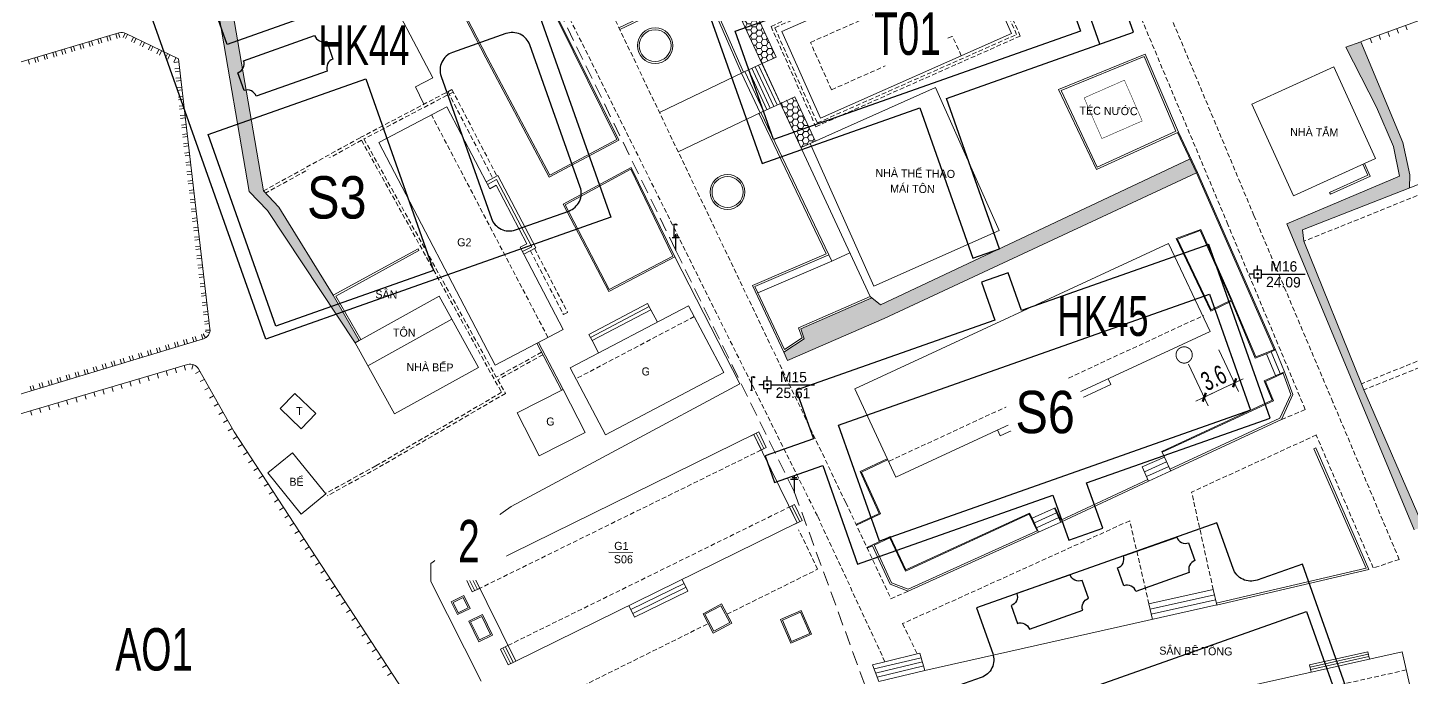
# Model space of a CAD drawing. Header units: inches. Extents: x 496359 to 501064, y 2374078 to 2377203.
# Drawn here: x 500217.5 to 500364.5, y 2376241.5 to 2376310.5 of the extents above; entities that cross this region are included whole.
import ezdxf
from ezdxf.enums import TextEntityAlignment as Align

# ---------------------------------------------------------------- set-up
doc = ezdxf.new("R2010")
doc.units = ezdxf.units.IN
doc.header["$MEASUREMENT"] = 0
doc.linetypes.add('DASHED', pattern=[0.75, 0.5, -0.25])
for name, color, linetype in [('cd', 7, 'Continuous'), ('chu', 6, 'Continuous'), ('coc', 1, 'Continuous'), ('MANH', 147, 'Continuous'), ('MOC - DC2', 1, 'Continuous'), ('NOI', 2, 'Continuous'), ('tl', 8, 'Continuous')]:
    doc.layers.add(name, color=color, linetype=linetype)
for name, color, linetype, lineweight in [('EG Text2', 7, 'Continuous', 18), ('ISO', 252, 'Continuous', 20), ('LC Dim', 8, 'Continuous', 18), ('LC Net dam 1', 30, 'Continuous', 30), ('LC Net manh', 239, 'Continuous', 5)]:
    doc.layers.add(name, color=color, linetype=linetype, lineweight=lineweight)
doc.styles.add('dien giai', font='', dxfattribs={"width": 0.8})
doc.styles.add('EG Hai', font='')
doc.styles.add('style1', font='')
doc.styles.get('dien giai').set_extended_font_data('.VnArial NarrowH')
doc.styles.get('EG Hai').set_extended_font_data('.VnArial NarrowH')
doc.styles.get('style1').set_extended_font_data('.VnAvantH')
doc.dimstyles.new('DIM300', dxfattribs={"dimscale": 0.5, "dimtxt": 2, "dimasz": 0.007, "dimexe": 1, "dimexo": 0, "dimgap": 0.4, "dimtad": 1, "dimtoh": 1, "dimdec": 1, "dimzin": 1, "dimdsep": 46, "dimtxsty": 'dien giai', "dimblk": 'rowdim', "dimcen": 2.5, "dimclrd": 256, "dimclre": 256, "dimclrt": 2, "dimazin": 0, "dimtfac": 1, "dimtdec": 1, "dimtix": 1, "dimtmove": 2, "dimatfit": 0, "dimldrblk": 'dot leader', "dimfxl": 2, "dimtolj": 1, "dimtzin": 0, "dimlwd": -1, "dimlwe": -1, "dimarcsym": 1})
pattern_1 = [(359.267215784, (-528735.85168, -2369706.46263), (0.566607394046, 0.317539068605), [0.375, -0.75]), (119.267215784, (-528735.85168, -2369706.46263), (-0.55830059713, 0.331926862913), [0.375, -0.75]), (59.267215784, (-528735.85168, -2369706.46263), (0.008306796916, 0.64946593152), [-0.75, 0.375])]

# ---------------------------------------------------------------- blocks, each defined once
blk = doc.blocks.new('1')
at = {"layer": 'tl', "color": 250, "lineweight": 0}
blk.add_line((0, -0.5), (0, 0), dxfattribs=at)
blk = doc.blocks.new('2')
at = {"layer": 'coc'}
blk.add_blockref('1', (0, 0.5), dxfattribs=at)
blk = doc.blocks.new('chieusang')
at = {"layer": 'cd', "extrusion": (-0.000518657, 0.000768986, 1)}
for p, q in [((-0.2, 0, 0), (0.2, 0, 0)), ((-0.03, 2.38, 0), (0.1, 2.57, 0)), ((-0.03, 2.38, 0), (-0.03, 0.03, 0)), ((0.1, 2.57, 0), (0.34, 2.61, 0)), ((0.34, 2.44, 0), (0.34, 2.61, 0)), ((0.34, 2.61, 0), (0.56, 2.54, 0)), ((0.54, 2.37, 0), (0.34, 2.44, 0)), ((0.58, 2.47, 0), (0.54, 2.37, 0)), ((0.56, 2.54, 0), (0.58, 2.47, 0))]:
    blk.add_line(p, q, dxfattribs=at)
blk = doc.blocks.new('cdien')
at = {"layer": 'cd', "extrusion": (-0.000518657, 0.000768986, 1)}
for p, q in [((-0.46, 3.14, 0), (0.49, 3.14, 0)), ((0, 0), (0, 3.5, 0)), ((-0.8, 2.78, 0), (0.76, 2.78, 0))]:
    blk.add_line(p, q, dxfattribs=at)
blk = doc.blocks.new('MOC')
at = {"layer": 'MOC - DC2'}
for points in [[(-0.4, 0), (-0.9, 0)], [(0, 0.4), (0, 0.9)], [(0.4, 0), (5.03, 0)], [(0, -0.4), (0, -0.9)]]:
    blk.add_lwpolyline(points, dxfattribs=at)
blk.add_lwpolyline([(-0.4, -0.4), (0.4, -0.4), (0.4, 0.4), (-0.4, 0.4)], close=True, dxfattribs=at)
blk.add_circle((0, 0), 0.0868, dxfattribs=at)
blk = doc.blocks.new('Nền HT mới')
at = {"layer": 'MANH', "lineweight": 0}
h = blk.add_hatch(dxfattribs=at)
h.set_pattern_fill('HONEY', color=8, scale=3, angle=-0.7328, style=0)
h.set_pattern_definition(pattern_1)
h.paths.add_polyline_path([(373.11, -3.72), (363.8, 10.34), (361.87, 12.36), (358.57, 31.52), (334.17, 74.78), (334.67, 76.42), (360.12, 31.31), (363.37, 12.4), (365.03, 10.67), (370.8, 1.32), (373.56, -3.47)])
h = blk.add_hatch(dxfattribs=at)
h.set_pattern_fill('HONEY', color=8, scale=3, angle=-0.7328, style=0)
h.set_pattern_definition(pattern_1)
h.paths.add_polyline_path([(413.25, 36.54), (411.7, 35.9), (416.33, 25.93), (417.85, 26.63)])
h = blk.add_hatch(dxfattribs=at)
h.set_pattern_fill('HONEY', color=8, scale=3, angle=-0.7328, style=0)
h.set_pattern_definition([(359.267215784, (-736010.08436, -2368366.01803), (0.566607394046, 0.317539068605), [0.375, -0.75]), (119.267215784, (-736010.08436, -2368366.01803), (-0.55830059713, 0.331926862913), [0.375, -0.75]), (59.267215784, (-736010.08436, -2368366.01803), (0.008306796916, 0.64946593152), [-0.75, 0.375])])
h.paths.add_polyline_path([(485.08, 12.73), (485.12, 14.12), (484.38, 17.55), (479.93, 28.24), (478.34, 27.67), (481.58, 21.32), (483.39, 17.13), (484.02, 13.97), (472.08, 8.92), (485.59, -23.58), (486.6, -23.31), (480.25, -8.73), (479.99, -8.08), (473.89, 7.06), (473.75, 8.27)])
h = blk.add_hatch(dxfattribs=at)
h.set_pattern_fill('HONEY', color=8, scale=3, angle=-0.7328, style=0)
h.set_pattern_definition(pattern_1)
h.paths.add_polyline_path([(419.81, 22.41), (418.29, 21.71), (420.48, 17.01), (421.45, 17.46), (421.99, 17.71)])
h = blk.add_hatch(dxfattribs=at)
h.set_pattern_fill('HONEY', color=8, scale=3, angle=-0.7328, style=0)
h.set_pattern_definition([(359.2672, (419.0435, -5.62166), (0.5666074, 0.317539), [0.375, -0.75]), (119.2672, (419.0435, -5.62166), (-0.5583006, 0.3319269), [0.375, -0.75]), (59.2672, (419.0435, -5.62166), (0.0083068, 0.649466), [-0.75, 0.375])])
h.paths.add_polyline_path([(462.49, 14.31), (461.79, 15.8), (428.9, 0.29), (427.99, 1.06), (420.46, -2.25), (420.82, -3.29), (418.65, -4.72), (419.04, -5.62), (429.29, -1.15)])
at = {"layer": 'chu', "color": 6, "lineweight": 0, "elevation": -28.38}
blk.add_lwpolyline([(400.07, -25.96), (402.62, -25.99)], dxfattribs=at)
at = {"layer": 'MANH', "color": 3, "linetype": 'DASHED', "lineweight": 0, "elevation": -28.38}
for points in [[(348.8, 138.91), (348.61, 137.08), (358.06, 117.53), (371.93, 89.39), (385.9, 61.28), (389.73, 53.7), (390.75, 51.5), (425.22, -20.7), (430.02, -30.91)], [(429.39, -37.62), (422.21, -22.12), (381.55, 59.58), (367.92, 87.41), (358.72, 106.06)], [(484, -26.74), (476.96, -10.02), (468.58, 9.78), (450.15, 53.87), (451.77, 55.2), (453.92, 56.65)], [(474.03, -10.82), (474.02, -10.8), (465.81, 8.83), (447.44, 52.6)], [(471.49, -11.88), (474.03, -10.82)], [(475.23, -13.51), (461.96, -19.58)], [(484, -26.74), (481.25, -27.65), (475.19, -13.53)], [(464.25, -29.95), (461.96, -19.58), (461.96, -19.58)], [(457.43, -31.47), (455.38, -22.63), (431.26, -33.56)], [(431.85, -30.12), (430.02, -30.91)], [(431.26, -33.56), (432.8, -36.77)]]:
    blk.add_lwpolyline(points, dxfattribs=at)
at = {"layer": 'MANH', "lineweight": 0, "elevation": -28.38}
for points in [[(373.11, -3.72), (363.8, 10.34), (361.87, 12.36), (358.57, 31.52), (334.17, 74.78), (334.67, 76.42), (360.12, 31.31), (363.37, 12.4), (365.03, 10.67), (370.8, 1.32), (373.56, -3.47), (373.11, -3.72)], [(387, 26.56), (379.83, 40.49), (387.86, 44.48), (394.84, 30.45), (401.13, 17.81), (393.73, 13.88), (387, 26.56)], [(380.37, 21.68), (379.52, 23.47), (381.38, 24.43), (373.11, 40.09)], [(442.82, 29.12), (438.74, 38.34)], [(411.7, 35.9), (427.82, 1.2), (428.9, 0.29), (461.79, 15.8)], [(413.25, 36.52), (417.85, 26.63)], [(414.35, 25.01), (410.37, 34.14), (401.14, 29.74)], [(414.17, 24.93), (410.27, 33.88), (401.23, 29.56)], [(479.98, 28.27), (497.11, 34.52)], [(418.45, 29.34), (426.57, 32.94)], [(422.54, 20.12), (418.45, 29.34)], [(422.54, 20.12), (442.82, 29.12)], [(485.59, -23.58), (485.59, -23.58), (485.59, -23.58), (472.08, 8.92), (484.02, 13.97), (483.39, 17.13), (481.58, 21.32), (478.34, 27.67), (479.93, 28.24)], [(479.93, 28.24), (484.38, 17.55), (485.12, 14.12), (485.08, 12.73)], [(416.33, 25.93), (417.85, 26.63)], [(414.35, 25.01), (405.43, 20.75)], [(414.35, 25.01), (416.33, 25.93)], [(414.52, 25.09), (416.48, 20.87)], [(414.88, 25.26), (416.84, 21.04)], [(415.25, 25.43), (417.21, 21.21)], [(415.61, 25.59), (417.57, 21.38)], [(415.97, 25.76), (417.93, 21.54)], [(416.33, 25.93), (418.29, 21.71)], [(468.36, 21.63), (477.05, 25.58)], [(477.05, 25.58), (481.47, 15.85)], [(414.16, 24.92), (416.12, 20.7)], [(418.29, 21.71), (419.81, 22.41)], [(419.81, 22.41), (421.99, 17.71)], [(421.45, 17.46), (434.75, 23.39)], [(434.75, 23.39), (441.51, 8.2)], [(375.62, 17.54), (382.86, 21.33)], [(387.41, 12.63), (382.86, 21.33)], [(416.19, 20.73), (407.44, 16.56)], [(416.01, 20.65), (423.15, 5.72), (415.31, 2.35), (418.65, -4.72), (420.82, -3.29), (420.46, -2.25), (427.99, 1.06)], [(416.19, 20.73), (423.42, 5.62), (415.58, 2.25), (418.73, -4.43), (420.58, -3.21), (420.21, -2.14), (427.82, 1.2)], [(416.19, 20.73), (418.29, 21.71)], [(468.36, 21.63), (472.79, 11.9)], [(473.75, 8.27), (489.19, 14.34), (503, 19.33)], [(470.77, -4.53), (462.49, 14.31), (460.46, 18.61)], [(470.86, -4.49), (462.58, 14.35), (460.55, 18.65)], [(387.99, -6.09), (375.62, 17.54)], [(421.45, 17.46), (420.48, 17.01)], [(421.45, 17.46), (428.21, 2.28)], [(472.79, 11.9), (481.47, 15.85)], [(480.67, 14.08), (480.14, 15.25)], [(480.93, 13.99), (480.32, 15.33)], [(391.05, 5.69), (392.31, 6.35), (388.29, 14.04), (387.02, 13.38)], [(390.9, 5.97), (391.88, 6.48), (388.15, 13.61), (387.17, 13.09)], [(418.65, -4.72), (419.04, -5.62), (429.29, -1.15), (462.49, 14.31)], [(476.61, 12.23), (480.67, 14.08)], [(476.69, 12.05), (480.94, 13.98)], [(388.11, 13), (387.41, 12.63)], [(391.35, 6.8), (388.11, 13)], [(476.61, 12.23), (476.69, 12.05)], [(428.21, 2.28), (441.51, 8.2)], [(464.01, -0.37), (460.31, 7.34), (462.92, 8.32), (466.28, 0.75)], [(464.05, -0.23), (460.45, 7.28), (462.87, 8.19), (466.15, 0.8)], [(473.75, 8.27), (473.89, 7.06), (479.99, -8.08), (480.25, -8.73), (486.6, -23.31)], [(379.8, 6.26), (370.8, 1.32), (373.56, -3.47)], [(379.89, 6.09), (371.07, 1.24), (373.74, -3.38)], [(379.89, 6.09), (379.8, 6.26)], [(391.35, 6.8), (390.65, 6.44)], [(395.23, -2.31), (390.65, 6.44)], [(426.18, -8.62), (459.49, 6.82)], [(463.93, -2.53), (459.49, 6.82)], [(413.96, -8.1), (407.06, 5.4)], [(423.42, 5.62), (423.74, 4.93), (415.9, 1.57)], [(423.74, 4.93), (425.67, 5.82)], [(373.11, -3.72), (382.03, 1.22)], [(382.03, 1.22), (386.22, -6.35)], [(408.53, 0.21), (395.97, -6.39)], [(404.18, 0.44), (397.94, -2.84)], [(404.36, 0.12), (398.11, -3.17)], [(404.53, -0.21), (404.18, 0.44)], [(412.27, -6.9), (408.53, 0.21)], [(464.01, -0.37), (466.19, 0.7)], [(464.05, -0.23), (466.15, 0.8)], [(466.19, 0.7), (468.72, -5.36)], [(469.86, -4.79), (468.78, -5.23), (466.28, 0.74)], [(374.47, -6.17), (383.39, -1.23)], [(404.53, -0.21), (398.28, -3.5)], [(404.53, -0.21), (405.22, -1.53)], [(387.99, -6.09), (395.23, -2.31)], [(398.28, -3.5), (397.94, -2.86)], [(430.53, -18), (463.92, -2.53)], [(373.11, -3.72), (377.3, -11.29)], [(395.04, -8.77), (392.42, -3.77)], [(395.22, -8.68), (392.6, -3.68)], [(398.28, -3.5), (398.97, -4.81)], [(469.86, -4.79), (470.83, -4.4)], [(468.72, -5.36), (469.9, -4.89)], [(469.9, -4.89), (470.86, -4.49)], [(469.9, -4.89), (470.86, -7.21)], [(470.41, -4.68), (471.36, -7)], [(470.86, -4.49), (471.82, -6.81)], [(377.3, -11.29), (386.22, -6.35)], [(395.97, -6.39), (399.71, -13.51)], [(412.27, -6.9), (399.71, -13.51)], [(428.03, -25.21), (429.93, -29.38), (431.85, -30.12), (445.71, -23.86), (448.06, -22.79), (457.39, -18.42), (459.67, -17.35), (471.49, -11.88), (472.72, -9.23), (471.82, -6.81)], [(458.78, -15.26), (470.51, -9.83), (469.67, -7.78), (471.63, -6.88)], [(458.82, -15.35), (470.64, -9.88), (469.8, -7.83), (471.67, -6.97)], [(459.64, -17.14), (471.34, -11.73), (472.51, -9.22), (471.63, -6.88)], [(471.63, -6.88), (471.82, -6.81)], [(413.96, -8.1), (389.68, -21.13), (381.16, -27.17), (381.15, -29.08), (386.51, -39.69)], [(390.34, -11.16), (395.22, -8.68)], [(397.55, -13.27), (395.22, -8.68)], [(430.53, -18), (426.18, -8.62)], [(453.39, -8.17), (448.81, -10.3)], [(453.39, -8.17), (453.1, -7.54)], [(365.16, -10.72), (366.71, -9.1)], [(368.96, -11.25), (366.71, -9.1)], [(446.19, -11.16), (448.68, -10.01)], [(448.97, -10.65), (448.52, -9.67)], [(367.4, -12.88), (365.16, -10.72)], [(367.4, -12.88), (368.96, -11.25)], [(392.67, -15.75), (390.34, -11.16)], [(441.63, -13.62), (446.32, -11.45)], [(446.48, -11.8), (446.03, -10.82)], [(446.34, -11.48), (448.82, -10.33)], [(446.48, -11.8), (448.97, -10.65)], [(415.99, -13.2), (415.18, -13.6)], [(415.99, -13.2), (416.79, -14.84)], [(441.63, -13.62), (441.34, -12.99)], [(385.56, -28.17), (415.57, -13.41)], [(392.67, -15.75), (397.55, -13.27)], [(415.45, -13.47), (416.25, -15.1)], [(415.46, -13.46), (420.07, -22.85)], [(415.72, -13.34), (416.52, -14.97)], [(363.83, -17.55), (366.47, -15.41)], [(366.47, -15.41), (370.01, -19.77)], [(415.98, -15.23), (416.79, -14.84)], [(429.63, -16.07), (426.75, -17.41), (428.79, -21.85), (426.31, -23.02)], [(429.67, -16.16), (426.88, -17.46), (428.92, -21.9), (426.35, -23.11)], [(456.71, -16.92), (459.06, -15.86)], [(459.06, -15.86), (458.78, -15.26)], [(459.06, -15.86), (459.74, -17.36)], [(474.95, -14.98), (475.14, -14.9)], [(474.95, -14.98), (480.5, -27.67)], [(475.14, -14.9), (480.78, -27.81)], [(363.83, -17.55), (367.37, -21.92)], [(456.71, -16.92), (457.39, -18.42)], [(456.94, -17.43), (459.29, -16.36)], [(457.17, -17.93), (459.52, -16.86)], [(448.07, -22.57), (457.31, -18.24), (457.31, -18.24)], [(367.37, -21.92), (370.01, -19.77)], [(418.97, -21.3), (419.78, -20.91)], [(419.24, -21.17), (420.07, -22.85)], [(419.51, -21.04), (420.34, -22.72)], [(419.78, -20.91), (420.61, -22.59)], [(445.03, -22.36), (444.75, -21.81), (431.61, -27.84), (429.95, -24.3), (427.46, -25.47)], [(445.54, -23.72), (444.7, -21.94), (431.56, -27.97), (429.9, -24.43), (428.24, -25.21)], [(445.03, -22.36), (447.38, -21.3)], [(445.26, -22.86), (447.61, -21.8)], [(447.38, -21.3), (447.47, -21.26)], [(447.38, -21.3), (448.06, -22.8)], [(447.47, -21.26), (448.07, -22.57)], [(390.18, -37.56), (420.07, -22.85)], [(419.8, -22.99), (420.61, -22.59)], [(445.03, -22.36), (445.71, -23.86)], [(445.49, -23.37), (447.84, -22.3)], [(428.21, -25.13), (430.08, -29.22), (431.84, -29.9), (445.54, -23.72)], [(428.06, -25.29), (427.5, -25.56)], [(480.5, -27.67), (464.58, -31.39)], [(480.78, -27.81), (464.6, -31.59)], [(384.76, -28.57), (385.56, -28.17)], [(384.76, -28.57), (385.56, -30.2)], [(385.03, -28.44), (385.83, -30.07)], [(385.29, -28.3), (386.1, -29.94)], [(385.56, -28.17), (390.18, -37.56)], [(402.4, -32.07), (408.05, -29.28)], [(408.46, -30.1), (407.85, -28.87)], [(386.37, -29.8), (385.56, -30.2)], [(402.6, -32.48), (408.26, -29.69)], [(402.8, -32.89), (408.46, -30.1)], [(457.43, -31.47), (464.25, -29.95)], [(457.55, -32.01), (464.37, -30.49)], [(464.25, -29.95), (464.63, -31.58)], [(402.8, -32.89), (402.19, -31.65)], [(413.11, -33.52), (411.16, -34.56), (410.07, -32.51), (412.02, -31.47), (413.11, -33.52)], [(419.4, -35.65), (418.29, -33.12), (420.49, -32.16), (421.6, -34.68), (419.4, -35.65)], [(464.63, -31.58), (433.64, -38.53)], [(457.43, -31.47), (457.8, -33.11)], [(457.67, -32.54), (464.49, -31.03)], [(385.18, -33.31), (386.63, -32.59), (387.71, -34.78), (386.26, -35.5), (385.18, -33.31)], [(389.35, -35.88), (388.55, -36.27)], [(388.55, -36.27), (389.37, -37.95)], [(388.82, -36.14), (389.64, -37.82)], [(389.09, -36.01), (389.91, -37.69)], [(429.39, -37.62), (433.08, -36.69)], [(433.08, -36.71), (433.64, -38.53)], [(484.33, -36.56), (442.2, -45.98)], [(480.66, -36.54), (474.49, -37.92)], [(480.66, -36.54), (480.84, -37.34)], [(484.33, -36.56), (487.21, -49.35)], [(390.18, -37.56), (389.37, -37.95)], [(429.39, -37.62), (428.08, -37.95), (428.73, -39.7)], [(428.24, -38.37), (433.23, -37.18)], [(428.4, -38.82), (433.37, -37.63)], [(428.56, -39.24), (433.5, -38.06)], [(474.49, -37.92), (474.67, -38.72)], [(480.72, -36.81), (474.55, -38.18)], [(480.77, -37.07), (474.61, -38.45)], [(428.73, -39.7), (433.64, -38.53)]]:
    blk.add_lwpolyline(points, dxfattribs=at)
for points in [[(387.14, 26.62), (380.03, 40.42), (387.79, 44.28), (394.7, 30.39), (400.93, 17.87), (393.79, 14.08)], [(451.85, 14.68), (460.55, 18.65), (457.03, 26.94), (447.82, 23.19)], [(451.94, 14.94), (460.29, 18.75), (456.92, 26.68), (448.09, 23.08)], [(407.06, 5.4), (400.05, 1.73), (395.23, 10.99), (402.45, 14.91), (407.06, 5.4)], [(406.86, 5.46), (400.11, 1.93), (395.43, 10.93), (402.39, 14.7)], [(383.99, -32.6), (385.34, -31.94), (384.68, -30.59), (383.33, -31.26)], [(384.06, -32.4), (385.14, -31.87), (384.61, -30.79), (383.53, -31.32)], [(412.91, -33.45), (411.22, -34.35), (410.27, -32.57), (411.96, -31.67)], [(385.38, -33.37), (386.56, -32.79), (387.51, -34.71), (386.33, -35.29)], [(419.48, -35.45), (418.49, -33.19), (420.42, -32.35), (421.4, -34.61)]]:
    blk.add_lwpolyline(points, close=True, dxfattribs=at)
at = {"layer": 'MANH', "color": 5, "linetype": 'DASHED', "lineweight": 0, "elevation": -28.38}
for points in [[(443.76, 28.86), (438.98, 39.56), (431.37, 36.29), (430.68, 37.89), (424.48, 35.23), (425.27, 33.48), (417.29, 29.88), (422.05, 19.23), (443.76, 28.86)], [(383.4, 23.18), (373.65, 18.06)], [(383.54, 22.91), (374.06, 17.93)], [(382.97, 22.95), (387.74, 13.75)], [(383.4, 23.18), (388.18, 13.98)], [(373.65, 18.06), (363.37, 12.4)], [(373.8, 17.79), (363.59, 12.17)], [(373.8, 17.79), (373.79, 17.79)], [(373.8, 17.79), (388, -7.8)], [(373.91, 18.2), (373.92, 18.2)], [(374.06, 17.93), (388.11, -7.39)], [(391.74, 6.05), (395.25, -0.73)], [(392.17, 6.28), (395.69, -0.5)], [(395.25, -0.73), (395.69, -0.5)], [(392.92, -4.73), (388.11, -7.39)], [(393.06, -4.99), (388.26, -7.66)], [(388, -7.8), (388.68, -8.99)], [(388.26, -7.65), (389.09, -9.1)], [(388.26, -7.66), (388.26, -7.66)], [(388.68, -8.99), (375.33, -16.79), (370.04, -19.71)], [(389.09, -9.1), (375.48, -17.05), (370.19, -19.97)]]:
    blk.add_lwpolyline(points, dxfattribs=at)
blk.add_lwpolyline([(443.37, 29.02), (438.83, 39.17), (431.21, 35.9), (430.52, 37.5), (424.88, 35.07), (425.67, 33.33), (417.69, 29.73), (422.2, 19.63)], close=True, dxfattribs=at)
at = {"layer": 'MANH', "linetype": 'DASHED', "lineweight": 0, "elevation": -28.38}
for points in [[(421.48, 28.18), (434.33, 33.87)], [(423.71, 23.15), (421.48, 28.18)], [(423.71, 23.15), (436.56, 28.85)], [(437.49, 26.75), (436.56, 28.85)], [(393.6, -3.16), (381.23, 20.48)], [(494.96, -2.06), (488.71, 13.03), (473.89, 7.06)], [(409.14, -0.94), (396.58, -7.55)], [(429.83, -16.3), (463.22, -0.83)], [(494.96, -2.06), (480.06, -8.05)], [(495.22, -2.71), (480.32, -8.7)], [(386.17, -29.9), (416.18, -15.14)], [(389.35, -35.88), (419.25, -21.17)], [(484.76, -38.48), (442.64, -47.9)]]:
    blk.add_lwpolyline(points, dxfattribs=at)
at = {"layer": 'MANH', "color": 1, "linetype": 'DASHED', "lineweight": 0, "ltscale": 3, "elevation": -28.38}
blk.add_lwpolyline([(393.69, 33.78), (407.18, 6.07), (419.78, -19.62), (431.57, -51.89)], dxfattribs=at)
at = {"layer": 'MANH', "lineweight": 0, "elevation": -28.38}
for points in [[(354.35, 26.42), (348.76, 29.13, 0.186762), (348.04, 29.19), (337.28, 26.01), (323.5, 20.58), (316.63, 16.97, 0.2993), (316.1, 16.01), (318.31, -12.4, 0.393449), (319.31, -13.32), (323.92, -13.29), (357, -3.31, 0.363311), (357.7, -2.24), (354.35, 26.42)], [(318.44, -15.67), (324.24, -15.19), (355.32, -6.04, -0.348686), (356.48, -6.5), (360.27, -13.19), (381.75, -46.07), (394.74, -48.24, -0.780706), (394.89, -50.17), (340.89, -68.35), (337.54, -69.26, -0.348548), (336.4, -68.77), (324.41, -46.56), (318.44, -15.67)]]:
    blk.add_lwpolyline(points, format="xyb", dxfattribs=at)
at = {"layer": 'MANH', "color": 1, "linetype": 'DASHED', "lineweight": 0, "const_width": 0.05, "elevation": -28.38}
for points in [[(450.54, 22.29), (454.82, 24.17)], [(454.82, 24.17), (456.71, 19.84)], [(450.54, 22.29), (452.43, 17.97)], [(452.43, 17.97), (456.71, 19.84)]]:
    blk.add_lwpolyline(points, dxfattribs=at)
at = {"layer": 'MANH', "color": 2, "linetype": 'DASHED', "lineweight": 0, "elevation": -28.38}
for points in [[(412.61, -32.57), (422.24, -27.78), (420.22, -23.58)], [(396.64, -40.5), (410.63, -33.55)]]:
    blk.add_lwpolyline(points, dxfattribs=at)
at = {"layer": 'MANH', "lineweight": 0}
for centre, radius in [((404.98, 27.84, -1.74), 1.89), ((404.98, 27.84, -1.74), 1.69), ((412.67, 12.29, -1.75), 1.85), ((412.67, 12.29, -1.75), 1.65)]:
    blk.add_circle(centre, radius, dxfattribs=at)
at = {"layer": 'MOC - DC2', "lineweight": 0}
for p in [(468.97, 3.58, -4.29), (416.89, -8.19, -2.77)]:
    blk.add_point(p, dxfattribs=at)
at = {"layer": 'cd', "lineweight": 0}
for name, p, xscale, yscale, zscale, rotation in [('chieusang', (406.97, 7.46, -1.79), 0.5499999999883585, 0.5499999999883585, 0.5499999999883585, 359.8380142929382), ('cdien', (407.18, 6.07, -2.01), 0.5, 0.5, 0.5, 0.2672157837457423), ('chieusang', (415.22, -8.75, -2.56), 0.5499999999883585, 0.5499999999883585, 0.5499999999883585, 359.8380142929382), ('cdien', (419.78, -19.62, -4.35), 0.5, 0.5, 0.5, 0.2672157837457423)]:
    blk.add_blockref(name, p, dxfattribs=dict(at, xscale=xscale, yscale=yscale, zscale=zscale, rotation=rotation))
at = {"layer": 'MOC - DC2', "lineweight": 0}
for p in [(468.97, 3.58, -4.29), (416.89, -8.19, -2.77)]:
    blk.add_blockref('MOC', p, dxfattribs=at)
at = {"layer": 'NOI', "lineweight": 0}
for name, p, rotation in [('1', (483.74, 29.64, -28.38), 20.05955373649849), ('1', (484.68, 29.98, -28.38), 20.05955373649849), ('2', (343.87, 27.96, -28.38), 196.4454346559173), ('2', (344.16, 28.04, -28.38), 196.4454346559173), ('2', (344.83, 28.24, -28.38), 196.4454346559173), ('2', (345.12, 28.33, -28.38), 196.4454346559173), ('2', (345.79, 28.52, -28.38), 196.4454346559173), ('2', (346.08, 28.61, -28.38), 196.4454346559173), ('2', (346.75, 28.81, -28.38), 196.4454346559173), ('2', (347.04, 28.89, -28.38), 196.4454346559173), ('2', (347.71, 29.09, -28.38), 196.4454346559173), ('2', (348, 29.17, -28.38), 196.4454346559173), ('2', (348.68, 29.16, -28.38), 158.8617096990526), ('2', (348.95, 29.03, -28.38), 154.1302846641576), ('2', (349.58, 28.73, -28.38), 154.1302846641576), ('2', (349.85, 28.6, -28.38), 154.1302846641576), ('2', (350.48, 28.29, -28.38), 154.1302846641576), ('2', (350.75, 28.16, -28.38), 154.1302846641576), ('1', (480.92, 28.61, -28.38), 20.05955373649849), ('1', (481.86, 28.95, -28.38), 20.05955373649849), ('1', (482.8, 29.29, -28.38), 20.05955373649849), ('2', (339.08, 26.54, -28.38), 196.4454346559173), ('2', (339.36, 26.63, -28.38), 196.4454346559173), ('2', (340.04, 26.83, -28.38), 196.4454346559173), ('2', (340.32, 26.91, -28.38), 196.4454346559173), ('2', (341, 27.11, -28.38), 196.4454346559173), ('2', (341.28, 27.19, -28.38), 196.4454346559173), ('2', (341.95, 27.39, -28.38), 196.4454346559173), ('2', (342.24, 27.48, -28.38), 196.4454346559173), ('2', (342.91, 27.67, -28.38), 196.4454346559173), ('2', (343.2, 27.76, -28.38), 196.4454346559173), ('2', (351.38, 27.85, -28.38), 154.1302846641576), ('2', (351.65, 27.72, -28.38), 154.1302846641576), ('2', (352.28, 27.42, -28.38), 154.1302846641576), ('2', (352.55, 27.29, -28.38), 154.1302846641576), ('2', (353.18, 26.98, -28.38), 154.1302846641576), ('2', (353.45, 26.85, -28.38), 154.1302846641576), ('2', (354.08, 26.55, -28.38), 154.1302846641576), ('2', (338.4, 26.34, -28.38), 196.4454346559173), ('2', (354.39, 26.12, -28.38), 96.66492119083817), ('2', (354.47, 25.42, -28.38), 96.66492119083817), ('2', (354.5, 25.13, -28.38), 96.66492119083817), ('2', (354.58, 24.43, -28.38), 96.66492119083817), ('2', (354.62, 24.13, -28.38), 96.66492119083817), ('2', (354.7, 23.44, -28.38), 96.66492119083817), ('2', (354.73, 23.14, -28.38), 96.66492119083817), ('2', (354.82, 22.44, -28.38), 96.66492119083817), ('2', (354.85, 22.15, -28.38), 96.66492119083817), ('2', (354.93, 21.45, -28.38), 96.66492119083817), ('2', (354.97, 21.15, -28.38), 96.66492119083817), ('2', (355.05, 20.46, -28.38), 96.66492119083817), ('2', (355.08, 20.16, -28.38), 96.66492119083817), ('2', (355.16, 19.46, -28.38), 96.66492119083817), ('2', (355.2, 19.17, -28.38), 96.66492119083817), ('2', (355.28, 18.47, -28.38), 96.66492119083817), ('2', (355.31, 18.17, -28.38), 96.66492119083817), ('2', (355.4, 17.48, -28.38), 96.66492119083817), ('2', (355.43, 17.18, -28.38), 96.66492119083817), ('2', (355.51, 16.48, -28.38), 96.66492119083817), ('2', (355.55, 16.19, -28.38), 96.66492119083817), ('2', (355.63, 15.49, -28.38), 96.66492119083817), ('2', (355.66, 15.19, -28.38), 96.66492119083817), ('2', (355.74, 14.5, -28.38), 96.66492119083817), ('2', (355.78, 14.2, -28.38), 96.66492119083817), ('2', (355.86, 13.5, -28.38), 96.66492119083817), ('2', (355.9, 13.21, -28.38), 96.66492119083817), ('2', (355.98, 12.51, -28.38), 96.66492119083817), ('2', (356.01, 12.21, -28.38), 96.66492119083817), ('2', (356.09, 11.52, -28.38), 96.66492119083817), ('2', (356.13, 11.22, -28.38), 96.66492119083817), ('2', (356.21, 10.52, -28.38), 96.66492119083817), ('2', (356.24, 10.23, -28.38), 96.66492119083817), ('2', (356.32, 9.53, -28.38), 96.66492119083817), ('2', (356.36, 9.23, -28.38), 96.66492119083817), ('2', (356.44, 8.54, -28.38), 96.66492119083817), ('2', (356.48, 8.24, -28.38), 96.66492119083817), ('2', (356.56, 7.54, -28.38), 96.66492119083817), ('2', (356.59, 7.25, -28.38), 96.66492119083817), ('2', (356.67, 6.55, -28.38), 96.66492119083817), ('2', (356.71, 6.25, -28.38), 96.66492119083817), ('2', (356.79, 5.56, -28.38), 96.66492119083817), ('2', (356.82, 5.26, -28.38), 96.66492119083817), ('2', (356.91, 4.56, -28.38), 96.66492119083817), ('2', (356.94, 4.27, -28.38), 96.66492119083817), ('2', (357.02, 3.57, -28.38), 96.66492119083817), ('2', (357.06, 3.27, -28.38), 96.66492119083817), ('2', (357.14, 2.58, -28.38), 96.66492119083817), ('2', (357.17, 2.28, -28.38), 96.66492119083817), ('2', (357.25, 1.58, -28.38), 96.66492119083817), ('2', (357.29, 1.29, -28.38), 96.66492119083817), ('2', (357.37, 0.59, -28.38), 96.66492119083817), ('2', (357.4, 0.29, -28.38), 96.66492119083817), ('2', (357.49, -0.4, -28.38), 96.66492119083817), ('2', (357.52, -0.7, -28.38), 96.66492119083817), ('2', (357.6, -1.4, -28.38), 96.66492119083817), ('2', (356.94, -3.33, -28.38), 16.79839141534712), ('2', (357.22, -3.21, -28.38), 30.60082851175417), ('2', (357.64, -1.69, -28.38), 96.66492119083817), ('2', (357.65, -2.68, -28.38), 70.76934385487917), ('2', (357.71, -2.39, -28.38), 87.8966080157801), ('2', (352.15, -4.77, -28.38), 16.79839141534712), ('2', (352.44, -4.69, -28.38), 16.79839141534712), ('2', (353.11, -4.48, -28.38), 16.79839141534712), ('2', (353.4, -4.4, -28.38), 16.79839141534712), ('2', (354.07, -4.19, -28.38), 16.79839141534712), ('2', (354.35, -4.11, -28.38), 16.79839141534712), ('2', (355.03, -3.9, -28.38), 16.79839141534712), ('2', (355.31, -3.82, -28.38), 16.79839141534712), ('2', (355.98, -3.62, -28.38), 16.79839141534712), ('2', (356.27, -3.53, -28.38), 16.79839141534712), ('2', (347.37, -6.22, -28.38), 16.79839141534712), ('2', (347.65, -6.13, -28.38), 16.79839141534712), ('2', (348.32, -5.93, -28.38), 16.79839141534712), ('2', (348.61, -5.84, -28.38), 16.79839141534712), ('2', (349.28, -5.64, -28.38), 16.79839141534712), ('2', (349.57, -5.55, -28.38), 16.79839141534712), ('2', (350.24, -5.35, -28.38), 16.79839141534712), ('2', (350.52, -5.26, -28.38), 16.79839141534712), ('2', (351.2, -5.06, -28.38), 16.79839141534712), ('2', (351.48, -4.97, -28.38), 16.79839141534712), ('2', (342.58, -7.66, -28.38), 16.79839141534712), ('2', (342.87, -7.58, -28.38), 16.79839141534712), ('2', (343.54, -7.37, -28.38), 16.79839141534712), ('2', (343.82, -7.29, -28.38), 16.79839141534712), ('2', (344.49, -7.08, -28.38), 16.79839141534712), ('2', (344.78, -7, -28.38), 16.79839141534712), ('2', (345.45, -6.79, -28.38), 16.79839141534712), ('2', (345.74, -6.71, -28.38), 16.79839141534712), ('2', (346.41, -6.51, -28.38), 16.79839141534712), ('2', (346.7, -6.42, -28.38), 16.79839141534712), ('1', (351.12, -7.28, -28.38), 16.41829368273016), ('1', (352.08, -6.99, -28.38), 16.41829368273016), ('1', (353.04, -6.71, -28.38), 16.41829368273016), ('1', (354, -6.43, -28.38), 16.41829368273016), ('1', (354.95, -6.14, -28.38), 16.41829368273016), ('1', (355.93, -6.05, -28.38), 341.2131625429706), ('1', (356.61, -6.74, -28.38), 299.5265704946572), ('2', (338.75, -8.82, -28.38), 16.79839141534712), ('2', (339.04, -8.73, -28.38), 16.79839141534712), ('2', (339.71, -8.53, -28.38), 16.79839141534712), ('2', (339.99, -8.44, -28.38), 16.79839141534712), ('2', (340.67, -8.24, -28.38), 16.79839141534712), ('2', (340.95, -8.15, -28.38), 16.79839141534712), ('2', (341.62, -7.95, -28.38), 16.79839141534712), ('2', (341.91, -7.86, -28.38), 16.79839141534712), ('1', (346.32, -8.69, -28.38), 16.41829368273016), ('1', (347.28, -8.41, -28.38), 16.41829368273016), ('1', (348.24, -8.12, -28.38), 16.41829368273016), ('1', (349.2, -7.84, -28.38), 16.41829368273016), ('1', (350.16, -7.56, -28.38), 16.41829368273016), ('1', (357.1, -7.61, -28.38), 299.5265704946572), ('1', (357.6, -8.48, -28.38), 299.5265704946572), ('1', (341.53, -10.1, -28.38), 16.41829368273016), ('1', (342.48, -9.82, -28.38), 16.41829368273016), ('1', (343.44, -9.54, -28.38), 16.41829368273016), ('1', (344.4, -9.25, -28.38), 16.41829368273016), ('1', (345.36, -8.97, -28.38), 16.41829368273016), ('1', (358.09, -9.35, -28.38), 299.5265704946572), ('1', (358.58, -10.22, -28.38), 299.5265704946572), ('1', (338.65, -10.95, -28.38), 16.41829368273016), ('1', (339.61, -10.67, -28.38), 16.41829368273016), ('1', (340.57, -10.38, -28.38), 16.41829368273016), ('1', (359.08, -11.09, -28.38), 299.5265704946572), ('1', (359.57, -11.96, -28.38), 299.5265704946572), ('1', (360.06, -12.83, -28.38), 299.5265704946572), ('1', (360.59, -13.68, -28.38), 303.1604116304088), ('1', (361.13, -14.52, -28.38), 303.1604116304088), ('1', (361.68, -15.36, -28.38), 303.1604116304088), ('1', (362.23, -16.19, -28.38), 303.1604116304088), ('1', (362.77, -17.03, -28.38), 303.1604116304088), ('1', (363.32, -17.87, -28.38), 303.1604116304088), ('1', (363.87, -18.7, -28.38), 303.1604116304088), ('1', (364.41, -19.54, -28.38), 303.1604116304088), ('1', (364.96, -20.38, -28.38), 303.1604116304088), ('1', (365.51, -21.22, -28.38), 303.1604116304088), ('1', (366.06, -22.05, -28.38), 303.1604116304088), ('1', (366.6, -22.89, -28.38), 303.1604116304088), ('1', (367.15, -23.73, -28.38), 303.1604116304088), ('1', (367.7, -24.56, -28.38), 303.1604116304088), ('1', (368.24, -25.4, -28.38), 303.1604116304088), ('1', (368.79, -26.24, -28.38), 303.1604116304088), ('1', (369.34, -27.08, -28.38), 303.1604116304088), ('1', (369.88, -27.91, -28.38), 303.1604116304088), ('1', (370.43, -28.75, -28.38), 303.1604116304088), ('1', (370.98, -29.59, -28.38), 303.1604116304088), ('1', (371.53, -30.42, -28.38), 303.1604116304088), ('1', (372.07, -31.26, -28.38), 303.1604116304088), ('1', (372.62, -32.1, -28.38), 303.1604116304088), ('1', (373.17, -32.94, -28.38), 303.1604116304088), ('1', (373.71, -33.77, -28.38), 303.1604116304088), ('1', (374.26, -34.61, -28.38), 303.1604116304088), ('1', (374.81, -35.45, -28.38), 303.1604116304088), ('1', (375.35, -36.28, -28.38), 303.1604116304088), ('1', (375.9, -37.12, -28.38), 303.1604116304088), ('1', (376.45, -37.96, -28.38), 303.1604116304088), ('1', (376.99, -38.8, -28.38), 303.1604116304088)]:
    blk.add_blockref(name, p, dxfattribs=dict(at, rotation=rotation))
at = {"layer": 'chu', "color": 6, "lineweight": 0, "style": 'style1'}
for s, p in [('G2', (431.36, 29.74, -28.38)), ('TÐC N¦íC', (450.04, 20.52, -54.95)), ('NHµ T¾M', (472.42, 18.25, -28.38)), ('nhµ thÓ thao', (428.37, 13.89, -28.38)), ('m¸i t«n', (429.93, 12.23, -28.38)), ('G2', (383.95, 6.53, -28.38)), ('s©n', (375.26, 1, -28.38)), ('t«n', (377.13, -3.06, -28.38)), ('nhµ bÕp', (378.57, -6.72, -28.38)), ('g', (403.54, -7.19, -28.38)), ('t', (366.85, -11.41, -3.89)), ('g', (393.41, -12.51, -28.38)), ('bÓ', (366.13, -18.91, -3.89)), ('G1', (400.63, -25.72, -28.38)), ('S06', (400.59, -27.14, -28.38)), ('AO', (348.08, -37.22, -28.38)), ('S¢N B£ T¤NG', (458.52, -36.85, -28.38))]:
    blk.add_text(s, height=0.85, rotation=359.2672, dxfattribs=at).set_placement(p)
at = {"layer": 'MOC - DC2', "lineweight": 0, "style": 'style1'}
for s, p in [('M16', (470.31, 3.87, -4.29)), ('24.09', (469.86, 2.19, -4.29)), ('M15', (418.23, -7.9, -2.77)), ('25.61', (417.78, -9.58, -2.77))]:
    blk.add_text(s, height=1.1, rotation=359.2672, dxfattribs=at).set_placement(p)
blk = doc.blocks.new('rowdim')
blk.add_line((-200, 0), (200, 0))
at = {"const_width": 50}
blk.add_lwpolyline([(-71, -71), (71, 71)], dxfattribs=at)
blk = doc.blocks.new('*D473')
at = {"layer": 'Defpoints', "color": 0, "transparency": 16777216}
for p in [(500344.04, 2376276.31), (500340.82, 2376274.78), (500345.72, 2376272.79)]:
    blk.add_point(p, dxfattribs=at)
at = {"layer": 'LC Dim', "transparency": 16777216}
for p, q in [((500344.04, 2376276.31), (500346.14, 2376271.88)), ((500340.82, 2376274.78), (500342.93, 2376270.36)), ((500342.5, 2376271.26), (500345.71, 2376272.78))]:
    blk.add_line(p, q, dxfattribs=at)
at = {"layer": 'LC Dim', "transparency": 16777216, "xscale": 0.005, "yscale": 0.005, "zscale": 0.005}
for p, rotation in [((500345.72, 2376272.79), 25.40323866442706), ((500342.5, 2376271.26), 205.4032386644271)]:
    blk.add_blockref('rowdim', p, dxfattribs=dict(at, rotation=rotation))
at = {"layer": 'LC Dim', "color": 2, "transparency": 16777216, "insert": (500343.5, 2376273.31), "char_height": 2, "attachment_point": 5, "rotation": 25.4032, "style": 'dien giai'}
blk.add_mtext('\\A1;3.6', dxfattribs=at)
blk = doc.blocks.new('dot leader')
at = {"const_width": 50}
blk.add_lwpolyline([(-25, 0, 1), (25, 0, 1)], format="xyb", close=True, dxfattribs=at)

msp = doc.modelspace()

# ---------------------------------------------------------------- linework, layer by layer
at = {"layer": 'LC Net dam 1', "elevation": -268.38}
for points in [[(500243.52, 2376332.12), (500250.34, 2376312.83), (500238.72, 2376308.73), (500231.9, 2376328.01)], [(500353.54, 2376211.14), (500354.84, 2376207.46), (500341.49, 2376202.74), (500340.19, 2376206.42), (500328.59, 2376202.32), (500316.83, 2376235.59), (500353.37, 2376248.51), (500365.13, 2376215.24)]]:
    msp.add_lwpolyline(points, close=True, dxfattribs=at)
at = {"layer": 'LC Net dam 1'}
msp.add_lwpolyline([(500331.42, 2376308.78), (500328.36, 2376317.43, -0.414401), (500329.58, 2376319.98), (500331.26, 2376320.58)], format="xyb", dxfattribs=at)
for points in [[(500241.81, 2376303.24, 0.414214), (500240.54, 2376303.85), (500239.87, 2376305.73, 0.414214), (500240.48, 2376307.01), (500248.02, 2376309.68, 0.414214), (500249.3, 2376309.07), (500249.96, 2376307.18, 0.414214), (500249.36, 2376305.91)], [(500261.45, 2376305.34), (500266.79, 2376290.26, 0.414214), (500269.34, 2376289.04), (500275, 2376291.04, 0.414214), (500276.22, 2376293.59), (500270.88, 2376308.68, 0.414214), (500268.33, 2376309.89), (500262.67, 2376307.89, 0.414214)], [(500328.99, 2376197.39), (500367.92, 2376211.15), (500361.5, 2376229.31), (500366.62, 2376231.12), (500365.95, 2376233.01), (500360.83, 2376231.2), (500352.93, 2376253.54), (500348.12, 2376251.84, -0.414214), (500345.56, 2376253.06), (500343.85, 2376257.91), (500318.32, 2376248.88), (500320.03, 2376244.03, -0.414214), (500318.82, 2376241.48), (500314, 2376239.77), (500316.32, 2376233.21), (500305.31, 2376229.32), (500306.01, 2376227.34), (500317.02, 2376231.23), (500326.79, 2376203.62), (500315.78, 2376199.72), (500316.78, 2376196.9), (500327.79, 2376200.79)], [(500335.24, 2376250.63, 0.414214), (500333.97, 2376251.24), (500333.3, 2376253.12, 0.414214), (500333.91, 2376254.4), (500339.57, 2376256.4, 0.414214), (500340.84, 2376255.79), (500341.51, 2376253.9, 0.414214), (500340.9, 2376252.63)], [(500329.59, 2376248.63, -0.414214), (500330.2, 2376249.9), (500329.53, 2376251.79, -0.414214), (500328.25, 2376252.4), (500322.6, 2376250.4, -0.414214), (500321.99, 2376249.12), (500322.65, 2376247.24, -0.414214), (500323.93, 2376246.63)]]:
    msp.add_lwpolyline(points, format="xyb", close=True, dxfattribs=at)
at = {"layer": 'LC Net dam 1', "const_width": 0.1}
msp.add_lwpolyline([(500339.5, 2376275.75, 1), (500341.23, 2376275.75, 1)], format="xyb", close=True, dxfattribs=at)

# ---------------------------------------------------------------- block references
at = {"layer": 'LC Net manh'}
msp.add_blockref('Nền HT mới', (499879.2, 2376280.77, 2.92), dxfattribs=at)

# ---------------------------------------------------------------- texts
at = {"layer": 'EG Text2', "style": 'EG Hai', "width": 0.8}
for s, p in [('hk44', (500253.25, 2376308.66, -52.27)), ('hk45', (500331.74, 2376279.89, -78.2))]:
    msp.add_text(s, height=4.224, rotation=0, dxfattribs=at).set_placement(p, align=Align.MIDDLE_CENTER)

# ---------------------------------------------------------------- dimensions: what is measured, and where the dimension line sits
at = {"layer": 'LC Dim'}
dim = msp.add_aligned_dim(p1=(500340.82, 2376274.78, -25.45), p2=(500344.04, 2376276.31, -25.45), distance=-3.9, dimstyle='DIM300', override={"dimscale": 1, "dimasz": 0.005, "dimpost": ''}, dxfattribs=at)
dim.commit()
dim.dimension.update_dxf_attribs({"geometry": '*D473', "text_midpoint": (500343.5, 2376273.31, -25.45)})

# ---------------------------------------------------------------- next in the draw order: wipeouts: each hides what was drawn before it
at = {"ltscale": 500}
for points, z in [([(500308.07, 2376306.94), (500307.6, 2376307.49), (500307.35, 2376307.89), (500307.12, 2376308.39), (500306.95, 2376308.91), (500306.86, 2376309.41), (500306.82, 2376309.85), (500306.84, 2376310.37), (500306.9, 2376310.78), (500307.06, 2376311.35), (500307.19, 2376311.67), (500307.41, 2376312.1), (500307.68, 2376312.5), (500308.06, 2376312.93), (500308.46, 2376313.29), (500308.93, 2376313.61), (500309.39, 2376313.84), (500309.82, 2376314), (500310.22, 2376314.1), (500310.72, 2376314.17), (500311.16, 2376314.18), (500311.57, 2376314.15), (500312.11, 2376314.05), (500312.52, 2376313.92), (500312.9, 2376313.76), (500313.49, 2376313.42), (500313.75, 2376313.22), (500314.05, 2376312.95), (500314.3, 2376312.67), (500314.57, 2376312.32), (500314.81, 2376311.91), (500314.97, 2376311.57), (500315.1, 2376311.22), (500315.22, 2376310.77), (500315.28, 2376310.37), (500315.29, 2376309.78), (500315.24, 2376309.23), (500315.14, 2376308.8), (500315.02, 2376308.45), (500314.83, 2376308), (500314.61, 2376307.63), (500314.4, 2376307.34), (500314.06, 2376306.95), (500313.8, 2376306.71), (500313.39, 2376306.41), (500313.11, 2376306.24), (500312.86, 2376306.11), (500312.56, 2376305.98), (500312.21, 2376305.87), (500311.88, 2376305.79), (500311.53, 2376305.73), (500311.18, 2376305.71), (500310.89, 2376305.71), (500310.46, 2376305.75), (500310.09, 2376305.82), (500309.69, 2376305.93), (500309.29, 2376306.09), (500308.82, 2376306.35), (500308.6, 2376306.5), (500308.29, 2376306.74)], -318.72), ([(500247.46, 2376289.56), (500246.99, 2376290.11), (500246.74, 2376290.51), (500246.51, 2376291), (500246.34, 2376291.53), (500246.24, 2376292.02), (500246.21, 2376292.46), (500246.23, 2376292.99), (500246.29, 2376293.39), (500246.45, 2376293.97), (500246.57, 2376294.28), (500246.8, 2376294.71), (500247.06, 2376295.11), (500247.44, 2376295.55), (500247.85, 2376295.91), (500248.32, 2376296.22), (500248.77, 2376296.45), (500249.21, 2376296.61), (500249.6, 2376296.71), (500250.11, 2376296.78), (500250.54, 2376296.8), (500250.96, 2376296.77), (500251.5, 2376296.67), (500251.91, 2376296.54), (500252.29, 2376296.38), (500252.88, 2376296.03), (500253.14, 2376295.83), (500253.44, 2376295.56), (500253.69, 2376295.29), (500253.95, 2376294.94), (500254.2, 2376294.53), (500254.36, 2376294.19), (500254.49, 2376293.83), (500254.6, 2376293.38), (500254.66, 2376292.98), (500254.68, 2376292.4), (500254.62, 2376291.85), (500254.53, 2376291.41), (500254.41, 2376291.06), (500254.21, 2376290.62), (500253.99, 2376290.24), (500253.79, 2376289.95), (500253.45, 2376289.57), (500253.19, 2376289.33), (500252.78, 2376289.02), (500252.5, 2376288.85), (500252.25, 2376288.72), (500251.95, 2376288.6), (500251.6, 2376288.48), (500251.26, 2376288.4), (500250.92, 2376288.35), (500250.57, 2376288.32), (500250.28, 2376288.32), (500249.84, 2376288.36), (500249.48, 2376288.43), (500249.07, 2376288.55), (500248.68, 2376288.71), (500248.2, 2376288.96), (500247.98, 2376289.11), (500247.68, 2376289.35)], -316.73), ([(500322.68, 2376266.76), (500322.22, 2376267.31), (500321.97, 2376267.71), (500321.73, 2376268.2), (500321.56, 2376268.73), (500321.47, 2376269.22), (500321.44, 2376269.66), (500321.46, 2376270.19), (500321.52, 2376270.59), (500321.68, 2376271.17), (500321.8, 2376271.48), (500322.02, 2376271.92), (500322.29, 2376272.31), (500322.67, 2376272.75), (500323.07, 2376273.11), (500323.55, 2376273.43), (500324, 2376273.65), (500324.44, 2376273.81), (500324.83, 2376273.91), (500325.34, 2376273.98), (500325.77, 2376274), (500326.18, 2376273.97), (500326.72, 2376273.87), (500327.13, 2376273.74), (500327.52, 2376273.58), (500328.11, 2376273.23), (500328.37, 2376273.03), (500328.66, 2376272.76), (500328.92, 2376272.49), (500329.18, 2376272.14), (500329.43, 2376271.73), (500329.59, 2376271.39), (500329.72, 2376271.03), (500329.83, 2376270.58), (500329.89, 2376270.18), (500329.91, 2376269.6), (500329.85, 2376269.05), (500329.75, 2376268.61), (500329.64, 2376268.26), (500329.44, 2376267.82), (500329.22, 2376267.44), (500329.01, 2376267.15), (500328.68, 2376266.77), (500328.41, 2376266.53), (500328.01, 2376266.22), (500327.73, 2376266.05), (500327.48, 2376265.92), (500327.17, 2376265.8), (500326.82, 2376265.68), (500326.49, 2376265.6), (500326.14, 2376265.55), (500325.79, 2376265.52), (500325.5, 2376265.52), (500325.07, 2376265.56), (500324.71, 2376265.63), (500324.3, 2376265.75), (500323.91, 2376265.91), (500323.43, 2376266.16), (500323.21, 2376266.31), (500322.9, 2376266.55)], -242.09), ([(500261.49, 2376253.03), (500261.02, 2376253.58), (500260.77, 2376253.98), (500260.54, 2376254.47), (500260.37, 2376255), (500260.27, 2376255.49), (500260.24, 2376255.93), (500260.26, 2376256.46), (500260.32, 2376256.87), (500260.48, 2376257.44), (500260.6, 2376257.76), (500260.83, 2376258.19), (500261.09, 2376258.59), (500261.47, 2376259.02), (500261.88, 2376259.38), (500262.35, 2376259.7), (500262.81, 2376259.93), (500263.24, 2376260.09), (500263.63, 2376260.19), (500264.14, 2376260.26), (500264.57, 2376260.27), (500264.99, 2376260.24), (500265.53, 2376260.14), (500265.94, 2376260.01), (500266.32, 2376259.85), (500266.91, 2376259.5), (500267.17, 2376259.31), (500267.47, 2376259.04), (500267.72, 2376258.76), (500267.98, 2376258.41), (500268.23, 2376258), (500268.39, 2376257.66), (500268.52, 2376257.31), (500268.63, 2376256.86), (500268.69, 2376256.45), (500268.71, 2376255.87), (500268.65, 2376255.32), (500268.56, 2376254.89), (500268.44, 2376254.54), (500268.24, 2376254.09), (500268.02, 2376253.71), (500267.82, 2376253.43), (500267.48, 2376253.04), (500267.22, 2376252.8), (500266.81, 2376252.49), (500266.53, 2376252.33), (500266.28, 2376252.2), (500265.98, 2376252.07), (500265.63, 2376251.95), (500265.29, 2376251.87), (500264.95, 2376251.82), (500264.6, 2376251.8), (500264.31, 2376251.8), (500263.87, 2376251.84), (500263.51, 2376251.91), (500263.1, 2376252.02), (500262.71, 2376252.18), (500262.23, 2376252.44), (500262.01, 2376252.58), (500261.71, 2376252.82)], -292.38), ([(500228.06, 2376241.54), (500227.6, 2376242.09), (500227.34, 2376242.49), (500227.11, 2376242.98), (500226.94, 2376243.51), (500226.85, 2376244.01), (500226.82, 2376244.45), (500226.84, 2376244.97), (500226.9, 2376245.38), (500227.06, 2376245.95), (500227.18, 2376246.27), (500227.4, 2376246.7), (500227.67, 2376247.1), (500228.05, 2376247.53), (500228.45, 2376247.89), (500228.93, 2376248.21), (500229.38, 2376248.44), (500229.82, 2376248.6), (500230.21, 2376248.7), (500230.72, 2376248.77), (500231.15, 2376248.78), (500231.56, 2376248.75), (500232.1, 2376248.65), (500232.51, 2376248.52), (500232.9, 2376248.36), (500233.48, 2376248.01), (500233.74, 2376247.82), (500234.04, 2376247.55), (500234.3, 2376247.27), (500234.56, 2376246.92), (500234.81, 2376246.51), (500234.97, 2376246.17), (500235.09, 2376245.82), (500235.21, 2376245.37), (500235.27, 2376244.96), (500235.29, 2376244.38), (500235.23, 2376243.83), (500235.13, 2376243.4), (500235.02, 2376243.05), (500234.82, 2376242.6), (500234.6, 2376242.22), (500234.39, 2376241.94), (500234.06, 2376241.55), (500233.79, 2376241.31), (500233.39, 2376241.01), (500233.11, 2376240.84), (500232.86, 2376240.71), (500232.55, 2376240.58), (500232.2, 2376240.46), (500231.87, 2376240.38), (500231.52, 2376240.33), (500231.17, 2376240.31), (500230.88, 2376240.31), (500230.45, 2376240.35), (500230.09, 2376240.42), (500229.68, 2376240.53), (500229.29, 2376240.69), (500228.81, 2376240.95), (500228.59, 2376241.09), (500228.28, 2376241.33)], -292.38)]:
    msp.add_wipeout(points, dxfattribs=at).translate(0, 0, z).dxf.layer = 'ISO'

# ---------------------------------------------------------------- next in the draw order: linework, layer by layer
at = {"layer": 'LC Net dam 1'}
for points in [[(500239.68, 2376402.88), (500279.47, 2376290.38), (500242.82, 2376277.42), (500229.26, 2376315.75), (500230.11, 2376316.05), (500203.88, 2376390.22)], [(500329.34, 2376310.16), (500296.75, 2376298.64), (500292.68, 2376310.14), (500325.28, 2376321.67)], [(500253.44, 2376305.08), (500260.64, 2376284.72), (500243.9, 2376278.8), (500236.7, 2376299.16)], [(500300.99, 2376266.83), (500295.87, 2376265.02), (500296.87, 2376262.19), (500301.99, 2376264), (500305.69, 2376253.54), (500326.41, 2376260.87), (500328.11, 2376256.06), (500331.72, 2376257.34), (500330.01, 2376262.15), (500349.49, 2376269.04), (500342.97, 2376287.5), (500323.08, 2376280.46), (500321.66, 2376284.49), (500318.83, 2376283.49), (500320.25, 2376279.46), (500299.16, 2376272)]]:
    msp.add_lwpolyline(points, close=True, dxfattribs=at)
msp.add_lwpolyline([(500320.76, 2376287.04), (500315.12, 2376303.01), (500334.99, 2376310.04), (500328.59, 2376328.14), (500313.46, 2376322.79, -0.414401), (500312.18, 2376323.4), (500310.86, 2376327.14), (500300.47, 2376323.46), (500301.79, 2376319.72, -0.414026), (500301.18, 2376318.45), (500289.13, 2376314.19), (500295.53, 2376296.08), (500312.29, 2376302.01), (500317.93, 2376286.04)], format="xyb", close=True, dxfattribs=at)
at = {"layer": 'LC Net dam 1', "elevation": -268.38}
msp.add_lwpolyline([(500343.05, 2376282.22), (500347.41, 2376269.89), (500308.02, 2376255.96), (500303.66, 2376268.29)], close=True, dxfattribs=at)

# ---------------------------------------------------------------- next in the draw order: texts
at = {"layer": 'EG Text2', "style": 'EG Hai', "width": 0.8}
for s, p in [('t01', (500310.98, 2376309.88, -318.72)), ('2', (500264.4, 2376255.97, -292.38)), ('ao1', (500230.98, 2376244.48, -292.38))]:
    msp.add_text(s, height=4.5, rotation=0, dxfattribs=at).set_placement(p, align=Align.MIDDLE_CENTER)
at = {"layer": 'EG Text2', "style": 'EG Hai'}
for s, p in [('s3', (500250.37, 2376292.49, -316.73)), ('s6', (500325.6, 2376269.69, -242.09))]:
    msp.add_text(s, height=4.5, rotation=0, dxfattribs=at).set_placement(p, align=Align.MIDDLE_CENTER)

doc.saveas('drawing.dxf')
